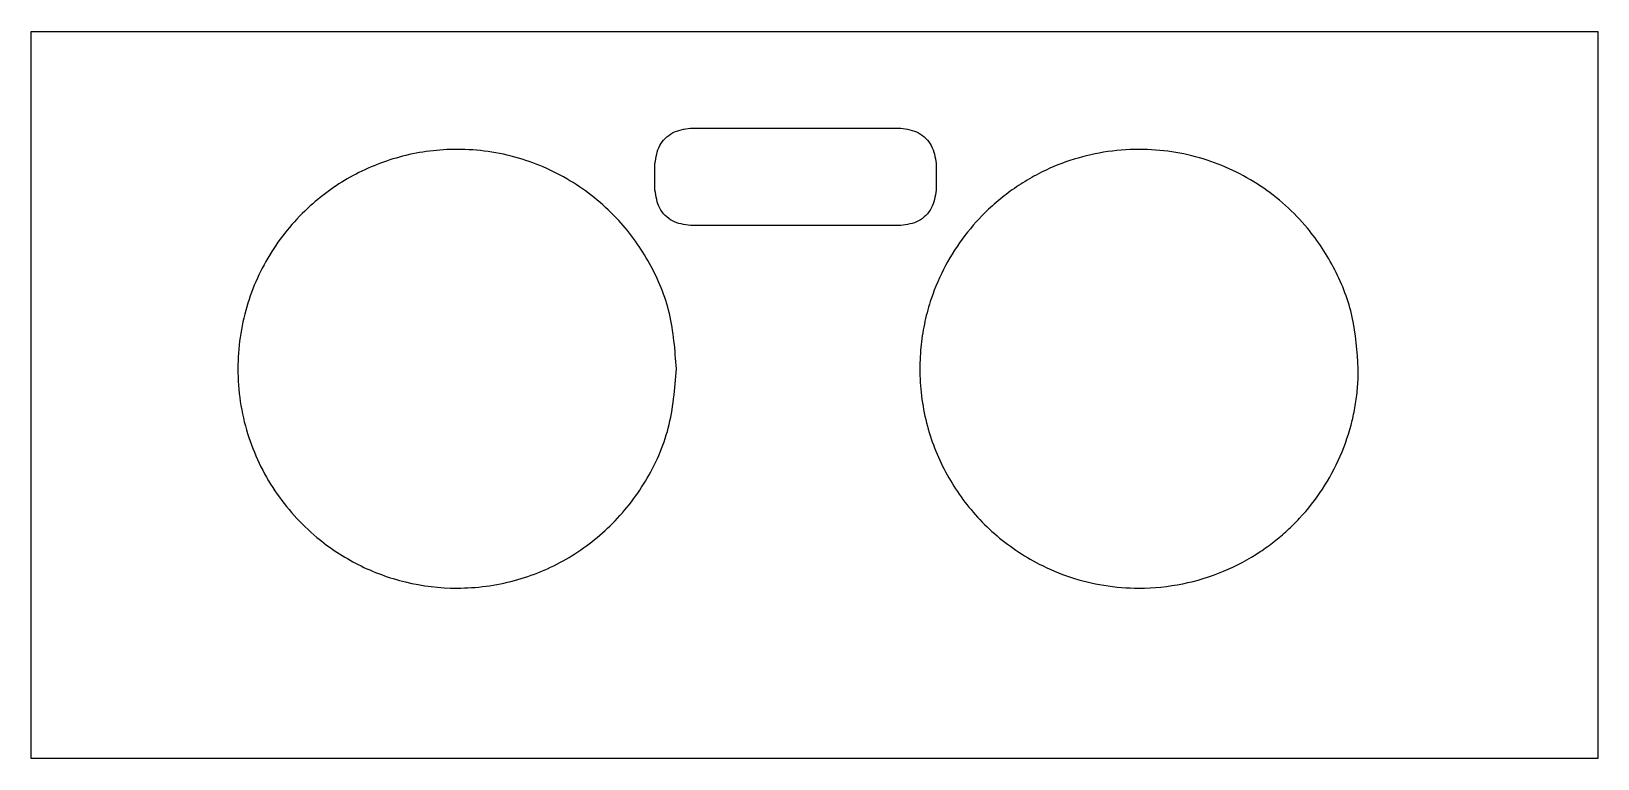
# Model space of a CAD drawing. Extents: x 0.1 to 59.9, y 0.1 to 27.9.
import ezdxf

# ---------------------------------------------------------------- set-up
doc = ezdxf.new("R2010")
doc.units = 0
doc.layers.add('Capa_1', color=7, linetype='CONTINUOUS')

msp = doc.modelspace()

# ---------------------------------------------------------------- linework, layer by layer
at = {"layer": 'Capa_1', "color": 7}
for p, q in [((0.141109, 27.858895), (59.858888, 27.858895)), ((0.141109, 0.141111), (0.141109, 27.858895)), ((59.858888, 27.858895), (59.858888, 0.141111)), ((25.268564, 24.171058), (33.285439, 24.171058)), ((25.268564, 24.171058), (25.268564, 24.171058)), ((23.918113, 21.80373), (23.918113, 22.820605)), ((34.63589, 22.820605), (34.63589, 21.80373)), ((33.285439, 20.453279), (25.268564, 20.453279)), ((24.733884, 15.000007), (24.733884, 15.000007)), ((50.733882, 15.000007), (50.733882, 15.000007)), ((59.858888, 0.141111), (0.141109, 0.141111))]:
    msp.add_line(p, q, dxfattribs=at)
for points, knots in [([(23.918113, 22.820605), (23.954965, 23.057612), (24.027496, 23.524074), (24.565094, 24.061674), (25.031556, 24.134205), (25.268564, 24.171058)], [0, 0, 0, 0, 0.706957, 1.391382, 2.098338, 2.098338, 2.098338, 2.098338]), ([(33.285439, 24.171058), (33.522447, 24.134205), (33.988908, 24.061674), (34.526506, 23.524074), (34.599037, 23.057612), (34.63589, 22.820605)], [0, 0, 0, 0, 0.706955, 1.39138, 2.098337, 2.098337, 2.098337, 2.098337]), ([(24.733884, 15.000007), (24.674378, 14.237567), (24.557361, 12.738254), (23.635718, 10.675789), (22.289477, 8.962829), (20.565547, 7.661813), (18.561952, 6.830822), (16.448805, 6.554512), (14.408983, 6.794144), (12.58101, 7.467681), (10.841819, 8.612351), (9.326864, 10.291698), (8.261391, 12.518389), (7.897053, 14.962605), (8.239426, 17.369235), (9.212319, 19.513302), (10.645244, 21.211326), (12.376897, 22.435533), (14.296186, 23.187555), (16.464103, 23.457323), (18.720988, 23.140164), (20.846436, 22.186085), (22.550352, 20.770353), (23.783579, 19.04062), (24.581634, 17.102609), (24.682574, 15.708608), (24.733884, 15.000007)], [0, 0, 0, 0, 2.279775, 4.483107, 6.657159, 8.758788, 10.890009, 13.094383, 15.076731, 16.995816, 18.885408, 21.272584, 23.687028, 26.187297, 28.575026, 30.88166, 33.159786, 35.157665, 37.185273, 39.281233, 41.645294, 43.92927, 46.184532, 48.205167, 50.255532, 52.375309, 52.375309, 52.375309, 52.375309]), ([(50.733882, 15.000007), (50.728784, 14.775752), (50.718668, 14.330733), (50.637126, 13.671924), (50.457499, 12.769977), (50.081631, 11.652542), (49.399606, 10.394027), (48.677127, 9.474886), (48.032223, 8.834744), (47.531055, 8.409444), (46.744765, 7.841504), (45.598726, 7.228787), (44.031857, 6.749452), (42.482819, 6.596868), (41.038843, 6.711402), (39.755212, 7.023908), (38.632028, 7.493475), (37.667205, 8.066128), (36.848431, 8.700561), (35.890294, 9.651708), (34.922266, 11.037044), (34.184211, 12.93976), (33.978446, 14.615259), (34.049023, 15.91546), (34.196002, 16.809731), (34.478883, 17.828348), (34.95998, 18.942839), (35.700856, 20.094135), (36.483978, 20.962704), (37.220208, 21.595932), (37.855956, 22.047648), (38.682147, 22.525729), (39.732275, 22.969175), (41.026676, 23.28734), (42.341149, 23.392419), (43.622716, 23.297667), (44.825922, 23.025003), (45.962415, 22.584625), (47.017535, 21.987352), (47.975167, 21.244323), (48.975621, 20.209044), (49.899478, 18.799818), (50.600471, 16.969536), (50.688933, 15.66358), (50.733882, 15.000007)], [0, 0, 0, 0, 0.672591, 1.33471, 1.988252, 3.429944, 4.851358, 6.263076, 6.918963, 7.575258, 8.232736, 9.826664, 11.447694, 13.117938, 14.464324, 15.775664, 17.064664, 18.101375, 19.133387, 20.163846, 22.143231, 24.152325, 26.228909, 27.150135, 28.052946, 28.941911, 30.316266, 31.676814, 33.031751, 33.808313, 34.586534, 35.367827, 36.668306, 37.991339, 39.349936, 40.606902, 41.832555, 43.037496, 44.250628, 45.456945, 46.661502, 48.554308, 50.476624, 52.462353, 52.462353, 52.462353, 52.462353]), ([(25.268564, 20.453279), (25.031556, 20.490132), (24.565095, 20.562663), (24.027496, 21.100261), (23.954965, 21.566722), (23.918113, 21.80373)], [0, 0, 0, 0, 0.706956, 1.391381, 2.098335, 2.098335, 2.098335, 2.098335]), ([(34.63589, 21.80373), (34.599037, 21.566722), (34.526506, 21.100261), (33.988908, 20.562663), (33.522446, 20.490132), (33.285439, 20.453279)], [0, 0, 0, 0, 0.706955, 1.39138, 2.098334, 2.098334, 2.098334, 2.098334])]:
    msp.add_open_spline(points, degree=3, knots=knots, dxfattribs=at)

doc.saveas('drawing.dxf')
